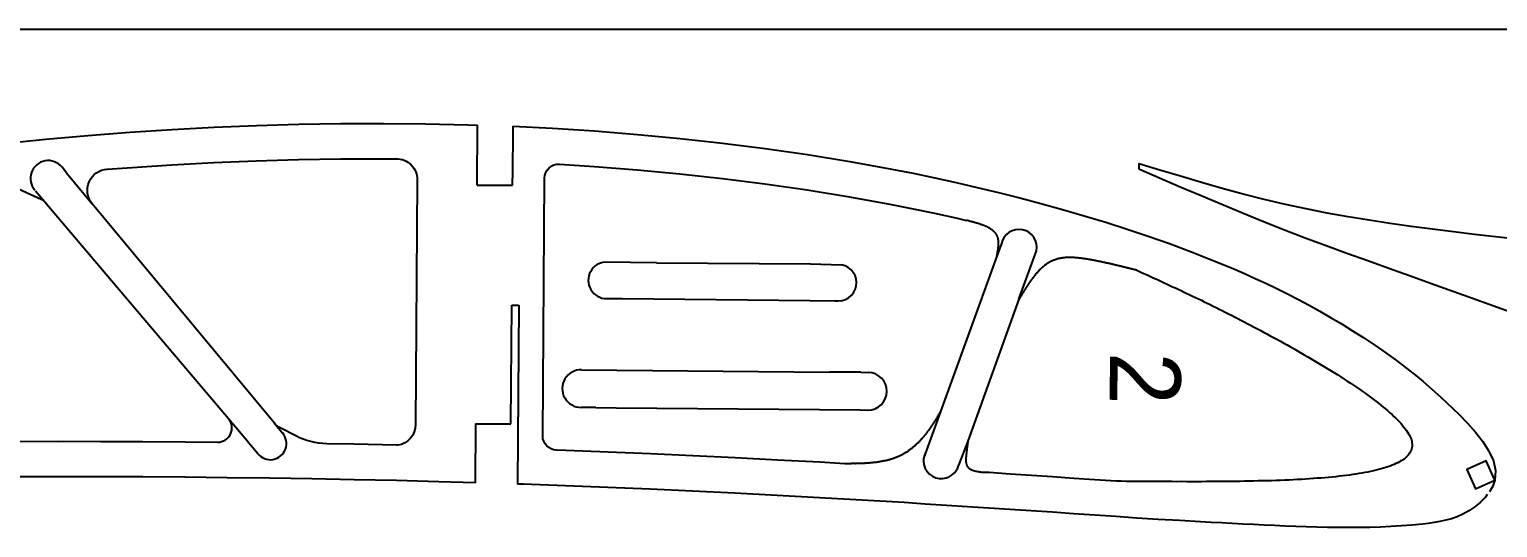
# Model space of a CAD drawing. Header units: millimetres. Extents: x 59 to 2198, y 55 to 510.
# Drawn here: x 303.3 to 510.5, y 255.1 to 325.5 of the extents above; entities that cross this region are included whole.
import ezdxf

# ---------------------------------------------------------------- set-up
doc = ezdxf.new("R2010")
doc.units = ezdxf.units.MM
doc.layers.add('7', color=7, linetype='Continuous')
doc.styles.add('样式_4', font='txt', dxfattribs={"height": 10})

msp = doc.modelspace()

# ---------------------------------------------------------------- linework, layer by layer
for p, q in [((1081.41, 325.51), (81.44, 325.51)), ((366.46, 303.53), (366.52, 312)), ((308.49, 305.27), (307.86, 306.04)), ((308.49, 305.27), (312.13, 300.88)), ((366.46, 303.53), (371.46, 303.49)), ((371.46, 303.49), (371.47, 304.49)), ((381.21, 277.44), (416.18, 277.12)), ((420.64, 277.08), (416.18, 277.12)), ((420.64, 277.08), (421.66, 277.06)), ((382.18, 272.11), (381.16, 272.12)), ((383.2, 272.1), (382.18, 272.11)), ((383.2, 272.1), (386.1, 272.07)), ((386.1, 272.07), (420.51, 271.76)), ((420.51, 271.76), (421.61, 271.75)), ((334.2, 267.16), (331.37, 270.51)), ((337.79, 269.93), (339.07, 268.4)), ((366.23, 269.81), (366.17, 261.47)), ((366.23, 269.81), (371.23, 269.78)), ((334.2, 267.16), (334.84, 266.39)), ((334.84, 266.39), (335.48, 265.62))]:
    msp.add_line(p, q)
at = {"color": 3}
for p, q in [((371.52, 311.82), (371.47, 304.49)), ((440.47, 295.25), (439.83, 293.48)), ((391.8, 292.55), (384.37, 292.62)), ((391.8, 292.55), (413.51, 292.4)), ((413.51, 292.4), (417.91, 292.26)), ((439.83, 293.48), (429.51, 265.04)), ((442.95, 287.4), (445.44, 294.24)), ((371.23, 269.78), (371.34, 286.56)), ((371.34, 286.56), (372.34, 286.56)), ((372.34, 286.56), (372.17, 261.28)), ((385.08, 287.51), (387, 287.48)), ((387, 287.48), (417.86, 287.18)), ((442.95, 287.4), (435.74, 267.37)), ((435.74, 267.37), (434.19, 263.34))]:
    msp.add_line(p, q, dxfattribs=at)
msp.add_lwpolyline([(305.32, 301.28), (302.95, 302.39), (301.15, 303.24, 0.186961), (293.94, 303.73, 0.325967), (290.42, 299.01), (290.17, 272.36, 0.418021), (295.18, 267.31), (301.39, 267.33), (307.36, 267.34), (313.32, 267.33), (319.29, 267.3), (325.25, 267.26), (329.82, 267.21, 0.642079), (331.37, 270.51), (304.13, 302.68)], format="xyb")
for points in [[(439.83, 293.48, 0), (439.84, 293.53, 0), (439.85, 293.59, 0), (439.86, 293.64, 0), (439.87, 293.69, 0), (439.88, 293.74, 0), (439.89, 293.8, 0), (439.9, 293.85, 0), (439.91, 293.9, 0), (439.92, 293.96, 0), (439.93, 294.01, 0), (439.94, 294.06, 0), (439.94, 294.11, 0), (439.95, 294.16, 0), (439.96, 294.22, 0), (439.97, 294.27, 0), (439.98, 294.32, 0), (439.99, 294.37, 0), (439.99, 294.42, 0), (440, 294.48, 0), (440.01, 294.53, 0), (440.01, 294.58, 0), (440.02, 294.63, 0), (440.03, 294.68, 0), (440.03, 294.73, 0), (440.04, 294.78, 0), (440.04, 294.83, 0), (440.05, 294.88, 0), (440.05, 294.93, 0), (440.05, 294.98, 0), (440.06, 295.03, 0), (440.06, 295.08, 0), (440.06, 295.13, 0), (440.06, 295.17, 0), (440.07, 295.22, 0), (440.07, 295.27, 0), (440.07, 295.32, 0), (440.07, 295.36, 0), (440.07, 295.41, 0), (440.06, 295.46, 0), (440.06, 295.5, 0), (440.06, 295.55, 0), (440.06, 295.59, 0), (440.05, 295.64, 0), (440.05, 295.68, 0), (440.04, 295.73, 0), (440.04, 295.77, 0), (440.03, 295.82, 0), (440.02, 295.86, 0), (440.02, 295.9, 0), (440.01, 295.94, 0), (440, 295.99, 0), (439.99, 296.03, 0), (439.98, 296.07, 0), (439.97, 296.11, 0), (439.95, 296.15, 0), (439.94, 296.19, 0), (439.93, 296.23, 0), (439.91, 296.26, 0), (439.89, 296.3, 0), (439.88, 296.34, 0), (439.86, 296.38, 0), (439.84, 296.41, 0), (439.82, 296.45, 0), (439.8, 296.49, 0), (439.78, 296.52, 0), (439.76, 296.56, 0), (439.74, 296.59, 0), (439.71, 296.62, 0), (439.69, 296.66, 0), (439.67, 296.69, 0), (439.64, 296.72, 0), (439.61, 296.76, 0), (439.59, 296.79, 0), (439.56, 296.82, 0), (439.53, 296.85, 0), (439.5, 296.88, 0), (439.47, 296.91, 0), (439.44, 296.94, 0), (439.41, 296.97, 0), (439.38, 297, 0), (439.35, 297.03, 0), (439.32, 297.06, 0), (439.28, 297.08, 0), (439.25, 297.11, 0), (439.22, 297.14, 0), (439.18, 297.17, 0), (439.15, 297.19, 0), (439.11, 297.22, 0), (439.07, 297.25, 0), (439.04, 297.27, 0), (439, 297.3, 0), (438.96, 297.32, 0), (438.92, 297.35, 0), (438.88, 297.38, 0), (438.84, 297.4, 0), (438.8, 297.43, 0), (438.76, 297.45, 0), (438.72, 297.48, 0), (438.67, 297.5, 0), (438.63, 297.52, 0), (438.59, 297.54, 0), (438.54, 297.56, 0), (438.5, 297.59, 0), (438.45, 297.61, 0), (438.41, 297.63, 0), (438.36, 297.65, 0), (438.32, 297.67, 0), (438.27, 297.69, 0), (438.23, 297.71, 0), (438.18, 297.73, 0), (438.13, 297.75, 0), (438.08, 297.77, 0), (438.03, 297.79, 0), (437.99, 297.81, 0), (437.94, 297.83, 0), (437.89, 297.85, 0), (437.84, 297.87, 0), (437.79, 297.88, 0), (437.74, 297.9, 0), (437.69, 297.92, 0), (437.63, 297.94, 0), (437.58, 297.96, 0), (437.53, 297.97, 0), (437.48, 297.99, 0), (437.43, 298.01, 0), (437.37, 298.03, 0), (437.32, 298.05, 0), (437.27, 298.07, 0), (437.21, 298.08, 0), (437.16, 298.1, 0), (437.11, 298.12, 0), (437.05, 298.13, 0), (437, 298.15, 0), (436.94, 298.16, 0), (436.89, 298.18, 0), (436.83, 298.2, 0), (436.78, 298.21, 0), (436.72, 298.23, 0), (436.67, 298.24, 0), (436.61, 298.26, 0), (436.56, 298.27, 0), (436.5, 298.29, 0), (436.45, 298.3, 0), (436.39, 298.32, 0), (436.33, 298.33, 0), (436.28, 298.35, 0), (436.22, 298.36, 0), (436.16, 298.38, 0), (436.11, 298.39, 0), (436.05, 298.4, 0), (435.99, 298.42, 0), (435.94, 298.44, 0), (435.88, 298.46, 0), (435.82, 298.47, 0), (435.77, 298.49, 0), (435.71, 298.5, 0), (435.65, 298.51, 0), (435.59, 298.53, 0), (435.54, 298.54, 0)], [(459.57, 291.49, 0), (459.48, 291.51, 0), (459.38, 291.53, 0), (459.28, 291.57, 0), (459.19, 291.59, 0), (459.09, 291.61, 0), (459, 291.64, 0), (458.9, 291.66, 0), (458.81, 291.68, 0), (458.71, 291.71, 0), (458.61, 291.73, 0), (458.52, 291.75, 0), (458.42, 291.78, 0), (458.33, 291.8, 0), (458.23, 291.82, 0), (458.14, 291.85, 0), (458.04, 291.87, 0), (457.94, 291.89, 0), (457.85, 291.93, 0), (457.75, 291.95, 0), (457.65, 291.97, 0), (457.56, 291.99, 0), (457.46, 292.02, 0), (457.37, 292.04, 0), (457.27, 292.06, 0), (457.17, 292.09, 0), (457.08, 292.11, 0), (456.98, 292.13, 0), (456.88, 292.15, 0), (456.78, 292.18, 0), (456.69, 292.2, 0), (456.59, 292.22, 0), (456.49, 292.24, 0), (456.39, 292.28, 0), (456.3, 292.3, 0), (456.2, 292.32, 0), (456.1, 292.34, 0), (456, 292.36, 0), (455.9, 292.39, 0), (455.8, 292.41, 0), (455.71, 292.43, 0), (455.61, 292.45, 0), (455.51, 292.47, 0), (455.41, 292.49, 0), (455.31, 292.51, 0), (455.21, 292.54, 0), (455.11, 292.56, 0), (455.01, 292.58, 0), (454.91, 292.61, 0), (454.81, 292.63, 0), (454.71, 292.65, 0), (454.61, 292.67, 0), (454.51, 292.69, 0), (454.4, 292.71, 0), (454.3, 292.73, 0), (454.2, 292.75, 0), (454.1, 292.77, 0), (454, 292.79, 0), (453.89, 292.81, 0), (453.79, 292.83, 0), (453.69, 292.85, 0), (453.58, 292.87, 0), (453.48, 292.9, 0), (453.38, 292.92, 0), (453.27, 292.94, 0), (453.17, 292.96, 0), (453.06, 292.97, 0), (452.96, 292.99, 0), (452.86, 293.01, 0), (452.75, 293.03, 0), (452.64, 293.04, 0), (452.54, 293.06, 0), (452.43, 293.08, 0), (452.33, 293.09, 0), (452.23, 293.11, 0), (452.12, 293.12, 0), (452.01, 293.15, 0), (451.91, 293.16, 0), (451.8, 293.17, 0), (451.7, 293.19, 0), (451.59, 293.2, 0), (451.49, 293.21, 0), (451.38, 293.22, 0), (451.28, 293.23, 0), (451.17, 293.24, 0), (451.07, 293.25, 0), (450.97, 293.26, 0), (450.86, 293.26, 0), (450.76, 293.27, 0), (450.66, 293.27, 0), (450.55, 293.29, 0), (450.45, 293.29, 0), (450.35, 293.29, 0), (450.25, 293.29, 0), (450.14, 293.29, 0), (450.04, 293.29, 0), (449.94, 293.29, 0), (449.84, 293.28, 0), (449.74, 293.28, 0), (449.64, 293.27, 0), (449.54, 293.27, 0), (449.44, 293.26, 0), (449.35, 293.25, 0), (449.25, 293.24, 0), (449.15, 293.23, 0), (449.05, 293.22, 0), (448.96, 293.21, 0), (448.86, 293.19, 0), (448.77, 293.17, 0), (448.68, 293.15, 0), (448.58, 293.13, 0), (448.49, 293.11, 0), (448.4, 293.09, 0), (448.31, 293.06, 0), (448.22, 293.03, 0), (448.13, 293, 0), (448.04, 292.97, 0), (447.95, 292.94, 0), (447.86, 292.91, 0), (447.78, 292.87, 0), (447.69, 292.83, 0), (447.6, 292.81, 0), (447.52, 292.76, 0), (447.44, 292.72, 0), (447.35, 292.68, 0), (447.27, 292.63, 0), (447.19, 292.59, 0), (447.11, 292.54, 0), (447.03, 292.49, 0), (446.95, 292.44, 0), (446.87, 292.38, 0), (446.8, 292.33, 0), (446.72, 292.27, 0), (446.64, 292.22, 0), (446.57, 292.16, 0), (446.49, 292.1, 0), (446.42, 292.04, 0), (446.35, 291.98, 0), (446.27, 291.91, 0), (446.2, 291.85, 0), (446.13, 291.79, 0), (446.06, 291.73, 0), (445.98, 291.66, 0), (445.91, 291.59, 0), (445.84, 291.52, 0), (445.77, 291.45, 0), (445.71, 291.37, 0), (445.64, 291.3, 0), (445.57, 291.23, 0), (445.5, 291.15, 0), (445.43, 291.07, 0), (445.37, 291, 0), (445.3, 290.92, 0), (445.24, 290.84, 0), (445.17, 290.76, 0), (445.11, 290.68, 0), (445.04, 290.59, 0), (444.98, 290.51, 0), (444.91, 290.43, 0), (444.85, 290.34, 0), (444.79, 290.26, 0), (444.73, 290.17, 0), (444.66, 290.1, 0), (444.6, 290.01, 0), (444.54, 289.92, 0), (444.48, 289.83, 0), (444.42, 289.74, 0), (444.36, 289.65, 0), (444.3, 289.56, 0), (444.23, 289.47, 0), (444.18, 289.38, 0), (444.12, 289.29, 0), (444.06, 289.2, 0), (444, 289.11, 0), (443.94, 289.01, 0), (443.88, 288.92, 0), (443.82, 288.83, 0), (443.76, 288.73, 0), (443.7, 288.64, 0), (443.64, 288.54, 0), (443.59, 288.45, 0), (443.53, 288.35, 0), (443.47, 288.26, 0), (443.41, 288.16, 0), (443.35, 288.07, 0), (443.3, 287.97, 0), (443.24, 287.88, 0), (443.18, 287.79, 0), (443.12, 287.69, 0), (443.07, 287.59, 0), (443.01, 287.5, 0), (442.95, 287.4, 0)], [(459.57, 291.49, 0), (459.96, 291.31, 0), (460.34, 291.14, 0), (460.73, 290.97, 0), (461.12, 290.79, 0), (461.5, 290.61, 0), (461.89, 290.44, 0), (462.28, 290.26, 0), (462.67, 290.08, 0), (463.07, 289.9, 0), (463.46, 289.72, 0), (463.85, 289.54, 0), (464.25, 289.36, 0), (464.64, 289.17, 0), (465.04, 288.99, 0), (465.44, 288.8, 0), (465.84, 288.61, 0), (466.25, 288.42, 0), (466.65, 288.23, 0), (467.05, 288.04, 0), (467.46, 287.84, 0), (467.87, 287.65, 0), (468.28, 287.45, 0), (468.7, 287.25, 0), (469.11, 287.05, 0), (469.53, 286.85, 0), (469.95, 286.64, 0), (470.37, 286.43, 0), (470.79, 286.22, 0), (471.22, 286, 0), (471.65, 285.79, 0), (472.08, 285.58, 0), (472.51, 285.35, 0), (472.95, 285.13, 0), (473.39, 284.91, 0), (473.83, 284.69, 0), (474.28, 284.45, 0), (474.72, 284.22, 0), (475.17, 283.99, 0), (475.63, 283.75, 0), (476.08, 283.51, 0), (476.54, 283.27, 0), (477.01, 283.01, 0), (477.47, 282.77, 0), (477.94, 282.52, 0), (478.42, 282.25, 0), (478.89, 282, 0), (479.37, 281.74, 0), (479.85, 281.47, 0), (480.33, 281.2, 0), (480.81, 280.94, 0), (481.3, 280.66, 0), (481.78, 280.39, 0), (482.26, 280.12, 0), (482.75, 279.83, 0), (483.23, 279.56, 0), (483.71, 279.28, 0), (484.2, 278.99, 0), (484.67, 278.71, 0), (485.15, 278.43, 0), (485.63, 278.15, 0), (486.1, 277.85, 0), (486.57, 277.57, 0), (487.03, 277.28, 0), (487.49, 276.99, 0), (487.95, 276.7, 0), (488.4, 276.42, 0), (488.85, 276.12, 0), (489.29, 275.84, 0), (489.73, 275.55, 0), (490.16, 275.26, 0), (490.58, 274.97, 0), (491, 274.69, 0), (491.41, 274.41, 0), (491.81, 274.12, 0), (492.2, 273.84, 0), (492.59, 273.56, 0), (492.96, 273.27, 0), (493.33, 272.99, 0), (493.69, 272.72, 0), (494.04, 272.45, 0), (494.37, 272.18, 0), (494.7, 271.9, 0), (495.02, 271.63, 0), (495.32, 271.37, 0), (495.61, 271.11, 0), (495.89, 270.84, 0), (496.16, 270.58, 0), (496.42, 270.33, 0), (496.66, 270.08, 0), (496.89, 269.83, 0), (497.1, 269.59, 0), (497.3, 269.34, 0), (497.49, 269.1, 0), (497.66, 268.87, 0), (497.81, 268.64, 0), (497.95, 268.41, 0), (498.07, 268.19, 0), (498.18, 267.97, 0), (498.27, 267.76, 0), (498.34, 267.55, 0), (498.39, 267.35, 0), (498.43, 267.15, 0), (498.45, 266.96, 0), (498.45, 266.77, 0), (498.44, 266.58, 0), (498.41, 266.4, 0), (498.37, 266.23, 0), (498.31, 266.05, 0), (498.23, 265.89, 0), (498.14, 265.72, 0), (498.03, 265.56, 0), (497.91, 265.4, 0), (497.77, 265.25, 0), (497.62, 265.1, 0), (497.46, 264.96, 0), (497.28, 264.83, 0), (497.08, 264.69, 0), (496.87, 264.56, 0), (496.65, 264.43, 0), (496.41, 264.3, 0), (496.17, 264.18, 0), (495.9, 264.06, 0), (495.63, 263.95, 0), (495.34, 263.84, 0), (495.04, 263.73, 0), (494.72, 263.63, 0), (494.4, 263.53, 0), (494.06, 263.44, 0), (493.71, 263.34, 0), (493.35, 263.25, 0), (492.98, 263.16, 0), (492.59, 263.08, 0), (492.2, 263, 0), (491.79, 262.92, 0), (491.37, 262.85, 0), (490.94, 262.77, 0), (490.5, 262.7, 0), (490.06, 262.63, 0), (489.6, 262.57, 0), (489.13, 262.51, 0), (488.65, 262.44, 0), (488.16, 262.39, 0), (487.67, 262.34, 0), (487.16, 262.28, 0), (486.65, 262.24, 0), (486.13, 262.19, 0), (485.59, 262.14, 0), (485.05, 262.11, 0), (484.51, 262.06, 0), (483.95, 262.03, 0), (483.39, 261.99, 0), (482.81, 261.95, 0), (482.24, 261.93, 0), (481.65, 261.89, 0), (481.06, 261.87, 0), (480.46, 261.84, 0), (479.85, 261.81, 0), (479.24, 261.8, 0), (478.62, 261.77, 0), (478, 261.76, 0), (477.37, 261.74, 0), (476.73, 261.73, 0), (476.09, 261.71, 0), (475.44, 261.69, 0), (474.79, 261.69, 0), (474.13, 261.67, 0), (473.47, 261.67, 0), (472.8, 261.66, 0), (472.13, 261.65, 0), (471.46, 261.64, 0), (470.78, 261.64, 0), (470.09, 261.64, 0), (469.41, 261.64, 0), (468.72, 261.63, 0), (468.03, 261.63, 0), (467.33, 261.63, 0), (466.63, 261.63, 0), (465.93, 261.64, 0), (465.23, 261.63, 0), (464.52, 261.64, 0), (463.81, 261.64, 0), (463.1, 261.65, 0), (462.39, 261.65, 0), (461.68, 261.66, 0), (460.96, 261.66, 0), (460.25, 261.67, 0), (459.53, 261.67, 0), (458.81, 261.68, 0), (458.1, 261.68, 0), (457.38, 261.7, 0), (456.66, 261.7, 0)], [(431.87, 271.55, 0), (431.83, 271.48, 0), (431.78, 271.4, 0), (431.74, 271.33, 0), (431.69, 271.25, 0), (431.65, 271.18, 0), (431.6, 271.11, 0), (431.56, 271.03, 0), (431.52, 270.96, 0), (431.47, 270.89, 0), (431.43, 270.82, 0), (431.38, 270.75, 0), (431.34, 270.67, 0), (431.29, 270.6, 0), (431.25, 270.52, 0), (431.2, 270.45, 0), (431.16, 270.38, 0), (431.11, 270.3, 0), (431.06, 270.23, 0), (431.02, 270.16, 0), (430.97, 270.09, 0), (430.93, 270.01, 0), (430.88, 269.94, 0), (430.83, 269.87, 0), (430.79, 269.79, 0), (430.74, 269.72, 0), (430.69, 269.65, 0), (430.65, 269.58, 0), (430.6, 269.51, 0), (430.55, 269.43, 0), (430.5, 269.36, 0), (430.45, 269.29, 0), (430.4, 269.22, 0), (430.36, 269.15, 0), (430.31, 269.08, 0), (430.26, 269.01, 0), (430.21, 268.94, 0), (430.16, 268.87, 0), (430.11, 268.8, 0), (430.06, 268.73, 0), (430, 268.67, 0), (429.95, 268.6, 0), (429.9, 268.53, 0), (429.85, 268.46, 0), (429.8, 268.39, 0), (429.74, 268.32, 0), (429.69, 268.25, 0), (429.64, 268.19, 0), (429.58, 268.12, 0), (429.53, 268.05, 0), (429.47, 267.98, 0), (429.42, 267.92, 0), (429.36, 267.85, 0), (429.3, 267.78, 0), (429.24, 267.72, 0), (429.19, 267.65, 0), (429.13, 267.59, 0), (429.07, 267.52, 0), (429.01, 267.46, 0), (428.95, 267.39, 0), (428.89, 267.33, 0), (428.83, 267.27, 0), (428.77, 267.2, 0), (428.71, 267.14, 0), (428.65, 267.08, 0), (428.59, 267.02, 0), (428.52, 266.97, 0), (428.46, 266.91, 0), (428.4, 266.85, 0), (428.33, 266.79, 0), (428.27, 266.73, 0), (428.21, 266.67, 0), (428.14, 266.61, 0), (428.08, 266.56, 0), (428.01, 266.5, 0), (427.94, 266.44, 0), (427.88, 266.39, 0), (427.81, 266.33, 0), (427.74, 266.28, 0), (427.67, 266.22, 0), (427.61, 266.17, 0), (427.54, 266.12, 0), (427.47, 266.07, 0), (427.4, 266.02, 0), (427.33, 265.97, 0), (427.26, 265.92, 0), (427.19, 265.87, 0), (427.12, 265.82, 0), (427.05, 265.79, 0), (426.97, 265.74, 0), (426.9, 265.69, 0), (426.83, 265.65, 0), (426.76, 265.61, 0), (426.68, 265.56, 0), (426.61, 265.52, 0), (426.54, 265.48, 0), (426.46, 265.44, 0), (426.39, 265.4, 0), (426.31, 265.36, 0), (426.24, 265.32, 0), (426.16, 265.29, 0), (426.08, 265.25, 0), (426.01, 265.22, 0), (425.93, 265.18, 0), (425.85, 265.15, 0), (425.78, 265.11, 0), (425.7, 265.08, 0), (425.62, 265.05, 0), (425.54, 265.03, 0), (425.47, 265, 0), (425.39, 264.97, 0), (425.31, 264.94, 0), (425.23, 264.91, 0), (425.15, 264.88, 0), (425.07, 264.86, 0), (424.99, 264.83, 0), (424.91, 264.81, 0), (424.83, 264.78, 0), (424.75, 264.76, 0), (424.67, 264.73, 0), (424.58, 264.71, 0), (424.5, 264.69, 0), (424.42, 264.67, 0), (424.34, 264.64, 0), (424.26, 264.62, 0), (424.17, 264.6, 0), (424.09, 264.59, 0), (424.01, 264.58, 0), (423.92, 264.56, 0), (423.84, 264.54, 0), (423.75, 264.52, 0), (423.67, 264.51, 0), (423.59, 264.49, 0), (423.5, 264.47, 0), (423.42, 264.46, 0), (423.33, 264.44, 0), (423.25, 264.43, 0), (423.16, 264.42, 0), (423.08, 264.4, 0), (422.99, 264.39, 0), (422.9, 264.38, 0), (422.82, 264.36, 0), (422.73, 264.35, 0), (422.65, 264.35, 0), (422.56, 264.34, 0), (422.47, 264.33, 0), (422.39, 264.32, 0), (422.3, 264.31, 0), (422.21, 264.3, 0), (422.12, 264.29, 0), (422.04, 264.28, 0), (421.95, 264.28, 0), (421.86, 264.27, 0), (421.77, 264.26, 0), (421.68, 264.25, 0), (421.59, 264.25, 0), (421.51, 264.24, 0), (421.42, 264.23, 0), (421.33, 264.23, 0), (421.24, 264.22, 0), (421.15, 264.23, 0), (421.06, 264.22, 0), (420.97, 264.22, 0), (420.88, 264.21, 0), (420.79, 264.21, 0), (420.71, 264.2, 0), (420.62, 264.2, 0), (420.53, 264.2, 0), (420.44, 264.19, 0), (420.35, 264.19, 0), (420.26, 264.19, 0), (420.17, 264.18, 0), (420.08, 264.18, 0), (419.99, 264.18, 0), (419.9, 264.18, 0), (419.81, 264.17, 0), (419.72, 264.18, 0), (419.63, 264.18, 0), (419.54, 264.18, 0), (419.44, 264.18, 0), (419.35, 264.18, 0), (419.26, 264.17, 0), (419.17, 264.17, 0), (419.08, 264.17, 0), (418.99, 264.17, 0), (418.9, 264.17, 0), (418.81, 264.17, 0), (418.72, 264.17, 0), (418.63, 264.16, 0), (418.54, 264.16, 0), (418.45, 264.16, 0), (418.36, 264.16, 0)], [(435.74, 267.37, 0), (435.74, 267.34, 0), (435.73, 267.31, 0), (435.73, 267.28, 0), (435.72, 267.25, 0), (435.72, 267.22, 0), (435.72, 267.19, 0), (435.71, 267.16, 0), (435.71, 267.13, 0), (435.7, 267.09, 0), (435.7, 267.06, 0), (435.69, 267.03, 0), (435.69, 267, 0), (435.69, 266.97, 0), (435.68, 266.94, 0), (435.68, 266.91, 0), (435.67, 266.88, 0), (435.67, 266.85, 0), (435.66, 266.82, 0), (435.66, 266.79, 0), (435.66, 266.75, 0), (435.65, 266.72, 0), (435.65, 266.69, 0), (435.64, 266.66, 0), (435.64, 266.63, 0), (435.64, 266.6, 0), (435.63, 266.57, 0), (435.63, 266.54, 0), (435.62, 266.51, 0), (435.62, 266.47, 0), (435.61, 266.44, 0), (435.61, 266.41, 0), (435.61, 266.38, 0), (435.6, 266.35, 0), (435.6, 266.32, 0), (435.59, 266.28, 0), (435.59, 266.25, 0), (435.59, 266.22, 0), (435.58, 266.19, 0), (435.58, 266.16, 0), (435.57, 266.12, 0), (435.57, 266.09, 0), (435.57, 266.06, 0), (435.56, 266.03, 0), (435.56, 266, 0), (435.55, 265.96, 0), (435.55, 265.93, 0), (435.55, 265.9, 0), (435.54, 265.87, 0), (435.54, 265.83, 0), (435.54, 265.8, 0), (435.53, 265.77, 0), (435.53, 265.73, 0), (435.53, 265.7, 0), (435.52, 265.67, 0), (435.52, 265.63, 0), (435.52, 265.6, 0), (435.51, 265.57, 0), (435.51, 265.53, 0), (435.51, 265.5, 0), (435.5, 265.47, 0), (435.5, 265.43, 0), (435.5, 265.4, 0), (435.49, 265.36, 0), (435.49, 265.33, 0), (435.49, 265.29, 0), (435.48, 265.26, 0), (435.48, 265.23, 0), (435.48, 265.19, 0), (435.48, 265.16, 0), (435.47, 265.12, 0), (435.47, 265.09, 0), (435.47, 265.05, 0), (435.47, 265.02, 0), (435.46, 264.98, 0), (435.46, 264.95, 0), (435.46, 264.91, 0), (435.46, 264.88, 0), (435.46, 264.85, 0), (435.46, 264.81, 0), (435.46, 264.78, 0), (435.46, 264.74, 0), (435.46, 264.71, 0), (435.46, 264.67, 0), (435.46, 264.64, 0), (435.46, 264.61, 0), (435.46, 264.57, 0), (435.46, 264.54, 0), (435.46, 264.51, 0), (435.46, 264.48, 0), (435.47, 264.44, 0), (435.47, 264.41, 0), (435.47, 264.38, 0), (435.48, 264.35, 0), (435.48, 264.32, 0), (435.49, 264.29, 0), (435.49, 264.25, 0), (435.5, 264.22, 0), (435.5, 264.19, 0), (435.51, 264.16, 0), (435.52, 264.13, 0), (435.52, 264.11, 0), (435.53, 264.08, 0), (435.54, 264.05, 0), (435.55, 264.02, 0), (435.56, 263.99, 0), (435.57, 263.97, 0), (435.58, 263.94, 0), (435.59, 263.91, 0), (435.6, 263.89, 0), (435.61, 263.86, 0), (435.63, 263.84, 0), (435.64, 263.82, 0), (435.66, 263.79, 0), (435.67, 263.77, 0), (435.69, 263.75, 0), (435.7, 263.72, 0), (435.72, 263.7, 0), (435.74, 263.68, 0), (435.76, 263.66, 0), (435.77, 263.64, 0), (435.79, 263.62, 0), (435.81, 263.6, 0), (435.83, 263.58, 0), (435.85, 263.55, 0), (435.88, 263.54, 0), (435.9, 263.52, 0), (435.92, 263.5, 0), (435.94, 263.49, 0), (435.96, 263.47, 0), (435.99, 263.45, 0), (436.01, 263.44, 0), (436.04, 263.42, 0), (436.06, 263.41, 0), (436.09, 263.39, 0), (436.11, 263.38, 0), (436.14, 263.36, 0), (436.17, 263.35, 0), (436.2, 263.34, 0), (436.22, 263.33, 0), (436.25, 263.31, 0), (436.28, 263.3, 0), (436.31, 263.29, 0), (436.34, 263.28, 0), (436.37, 263.27, 0), (436.4, 263.25, 0), (436.43, 263.24, 0), (436.46, 263.23, 0), (436.49, 263.22, 0), (436.52, 263.21, 0), (436.55, 263.2, 0), (436.59, 263.2, 0), (436.62, 263.19, 0), (436.65, 263.18, 0), (436.68, 263.17, 0), (436.72, 263.16, 0), (436.75, 263.15, 0), (436.79, 263.14, 0), (436.82, 263.14, 0), (436.85, 263.13, 0), (436.89, 263.12, 0), (436.92, 263.11, 0), (436.96, 263.11, 0), (436.99, 263.1, 0), (437.03, 263.09, 0), (437.07, 263.09, 0), (437.1, 263.08, 0), (437.14, 263.08, 0), (437.17, 263.07, 0), (437.21, 263.06, 0), (437.25, 263.06, 0), (437.29, 263.05, 0), (437.32, 263.04, 0), (437.36, 263.03, 0), (437.4, 263.03, 0), (437.43, 263.02, 0), (437.47, 263.02, 0), (437.51, 263.01, 0), (437.55, 263.01, 0), (437.58, 263, 0), (437.62, 263, 0), (437.66, 262.99, 0), (437.7, 262.99, 0), (437.74, 262.99, 0), (437.78, 262.98, 0), (437.81, 262.98, 0), (437.85, 262.97, 0), (437.89, 262.97, 0), (437.93, 262.96, 0), (437.97, 262.96, 0), (438.01, 262.96, 0), (438.05, 262.95, 0)]]:
    msp.add_polyline3d(points, dxfattribs=at)
for centre, radius, start, end in [((305.91, 304.47), 2.51, 39.0189, 221.4647), ((381.13, 274.78), 2.66, 88.284, 270.665), ((421.63, 274.4), 2.66, 269.462, 89.462), ((337.27, 267.01), 2.27, 217.7065, 41.6192)]:
    msp.add_arc(centre, radius, start, end)
for centre, radius, start, end in [((442.95, 294.74), 2.53, 348.5503, 168.5503), ((384.73, 290.06), 2.58, 97.942, 277.942), ((417.44, 289.73), 2.58, 259.5305, 79.5305), ((432, 264.6), 2.53, 150.1388, 330.1388)]:
    msp.add_arc(centre, radius, start, end, dxfattribs=at)
at = {"layer": '7', "color": 3, "linetype": 'Continuous'}
for points in [[(299.62, 309.41), (305.56, 310.01), (311.5, 310.54), (317.44, 311), (323.39, 311.39), (329.35, 311.71), (335.31, 311.95), (341.27, 312.12), (347.24, 312.22), (353.22, 312.24), (359.19, 312.19), (365.16, 312.05), (366.52, 312)], [(371.52, 311.82), (377.09, 311.54), (383.05, 311.16), (389.08, 310.68), (395.1, 310.12), (401.11, 309.46), (407.11, 308.7), (413.09, 307.83), (419.05, 306.86), (425, 305.78), (428.03, 305.18), (431.05, 304.55), (434.07, 303.89), (437.07, 303.19), (440.07, 302.47), (443.07, 301.71), (446.05, 300.93), (449.11, 300.08), (452.15, 299.2), (455.19, 298.28), (458.21, 297.31), (461.21, 296.3), (464.2, 295.25), (467.18, 294.14), (468.71, 293.55), (470.24, 292.94), (471.77, 292.32), (473.28, 291.68), (474.79, 291.02), (476.29, 290.35), (477.78, 289.66), (479.33, 288.91), (480.87, 288.14), (482.4, 287.35), (483.92, 286.54), (485.43, 285.7), (486.93, 284.84), (488.43, 283.95), (490.03, 282.96), (491.62, 281.94), (493.19, 280.9), (494.73, 279.83), (496.24, 278.74), (497.71, 277.62), (499.14, 276.49), (499.99, 275.79), (500.83, 275.07), (501.67, 274.34), (502.5, 273.58), (503.35, 272.79), (504.2, 271.97), (505.08, 271.1), (506.25, 269.89), (507.4, 268.62), (508.44, 267.29), (509.3, 265.93), (509.92, 264.56), (510.22, 263.19), (510.11, 261.84), (509.82, 261.02), (509.37, 260.22)], [(513.18, 295.89), (507.24, 296.55), (501.31, 297.28), (498.33, 297.67), (495.35, 298.1), (492.37, 298.55), (489.4, 299.04), (486.45, 299.57), (483.5, 300.15), (480.56, 300.78), (477.58, 301.49), (474.61, 302.25), (471.65, 303.05), (468.71, 303.89), (465.76, 304.76), (462.83, 305.65), (459.89, 306.54), (459.86, 305.81)], [(459.86, 305.81), (462.79, 304.55), (465.72, 303.29), (468.65, 302.04), (471.58, 300.81), (474.52, 299.59), (477.47, 298.39), (480.44, 297.22), (483.36, 296.09), (486.3, 294.99), (489.24, 293.91), (492.19, 292.85), (495.14, 291.79), (498.09, 290.74), (501.05, 289.69), (506.95, 287.57), (512.84, 285.44)], [(510.11, 261.84), (508.88, 264.58), (506.15, 263.34), (507.38, 260.61), (510.11, 261.84)], [(366.17, 261.47), (361.03, 261.62), (355.06, 261.78), (349.09, 261.91), (343.11, 262.03), (337.15, 262.12), (331.18, 262.2), (325.22, 262.26), (319.25, 262.3), (313.29, 262.33), (307.32, 262.34), (301.35, 262.33)], [(509.06, 259.82), (508.79, 259.46), (508.09, 258.75), (507.31, 258.1), (506.47, 257.53), (505.59, 257.04), (504.8, 256.69), (504, 256.4), (503.19, 256.18), (502.38, 256), (501.56, 255.86), (500.73, 255.75), (499.9, 255.65), (498.43, 255.51), (496.94, 255.39), (495.46, 255.3), (493.97, 255.23), (492.47, 255.18), (490.98, 255.15), (489.49, 255.14), (487.99, 255.15), (486.5, 255.17), (485, 255.21), (483.51, 255.26), (482.02, 255.31), (480.53, 255.37), (479.04, 255.44), (477.54, 255.5), (476.05, 255.57), (474.56, 255.65), (473.06, 255.72), (471.57, 255.8), (470.08, 255.88), (468.58, 255.96), (465.59, 256.13), (462.6, 256.31), (459.61, 256.5), (456.62, 256.7), (453.64, 256.9), (450.65, 257.1), (447.66, 257.31), (444.67, 257.51), (441.68, 257.71), (438.69, 257.91), (435.7, 258.1), (432.71, 258.29), (429.73, 258.48), (426.73, 258.67), (420.76, 259.03), (414.79, 259.37), (408.81, 259.69), (402.84, 260), (396.86, 260.29), (390.89, 260.56), (384.91, 260.81), (378.94, 261.04), (372.97, 261.26), (372.17, 261.28)], [(456.66, 261.7), (453.67, 261.9), (450.68, 262.1), (447.69, 262.31), (444.7, 262.51), (441.71, 262.71), (438.73, 262.91), (438.05, 262.95)]]:
    msp.add_lwpolyline(points, dxfattribs=at)
msp.add_lwpolyline([(355.28, 266.77), (355.09, 266.78), (349.12, 266.91), (345.23, 266.99, -0.114315), (340.86, 268.09), (338.73, 269.18, -0.101334), (337.79, 269.93), (312.13, 300.88, -0.612268), (314.25, 305.79), (323.36, 306.39), (329.31, 306.71), (335.27, 306.95), (341.24, 307.12), (347.21, 307.22), (355, 307.25, -0.417236), (358.01, 304.23), (357.78, 269.71, -0.364153)], format="xyb", close=True, dxfattribs=at)
msp.add_lwpolyline([(418.36, 264.17), (414.82, 264.37), (408.85, 264.69), (402.87, 265), (396.9, 265.29), (390.92, 265.56), (384.94, 265.81), (378.97, 266.04), (377.65, 266.09, -0.405815), (375.72, 268.1), (375.97, 304.49, -0.431039), (378.1, 306.47), (383.02, 306.16), (389.05, 305.68), (395.07, 305.12), (401.08, 304.46), (407.07, 303.7), (413.06, 302.83), (419.02, 301.86), (424.97, 300.78), (427.99, 300.18), (431.02, 299.55), (434.03, 298.89), (435.54, 298.54)], format="xyb", dxfattribs=at)

# ---------------------------------------------------------------- texts
at = {"insert": (465.8, 279.89), "char_height": 10, "attachment_point": 1, "rotation": 269.6083, "style": '样式_4'}
msp.add_mtext_dynamic_manual_height_columns('2', width=22.2763, gutter_width=50, heights=[0], dxfattribs=at)

doc.saveas('drawing.dxf')
